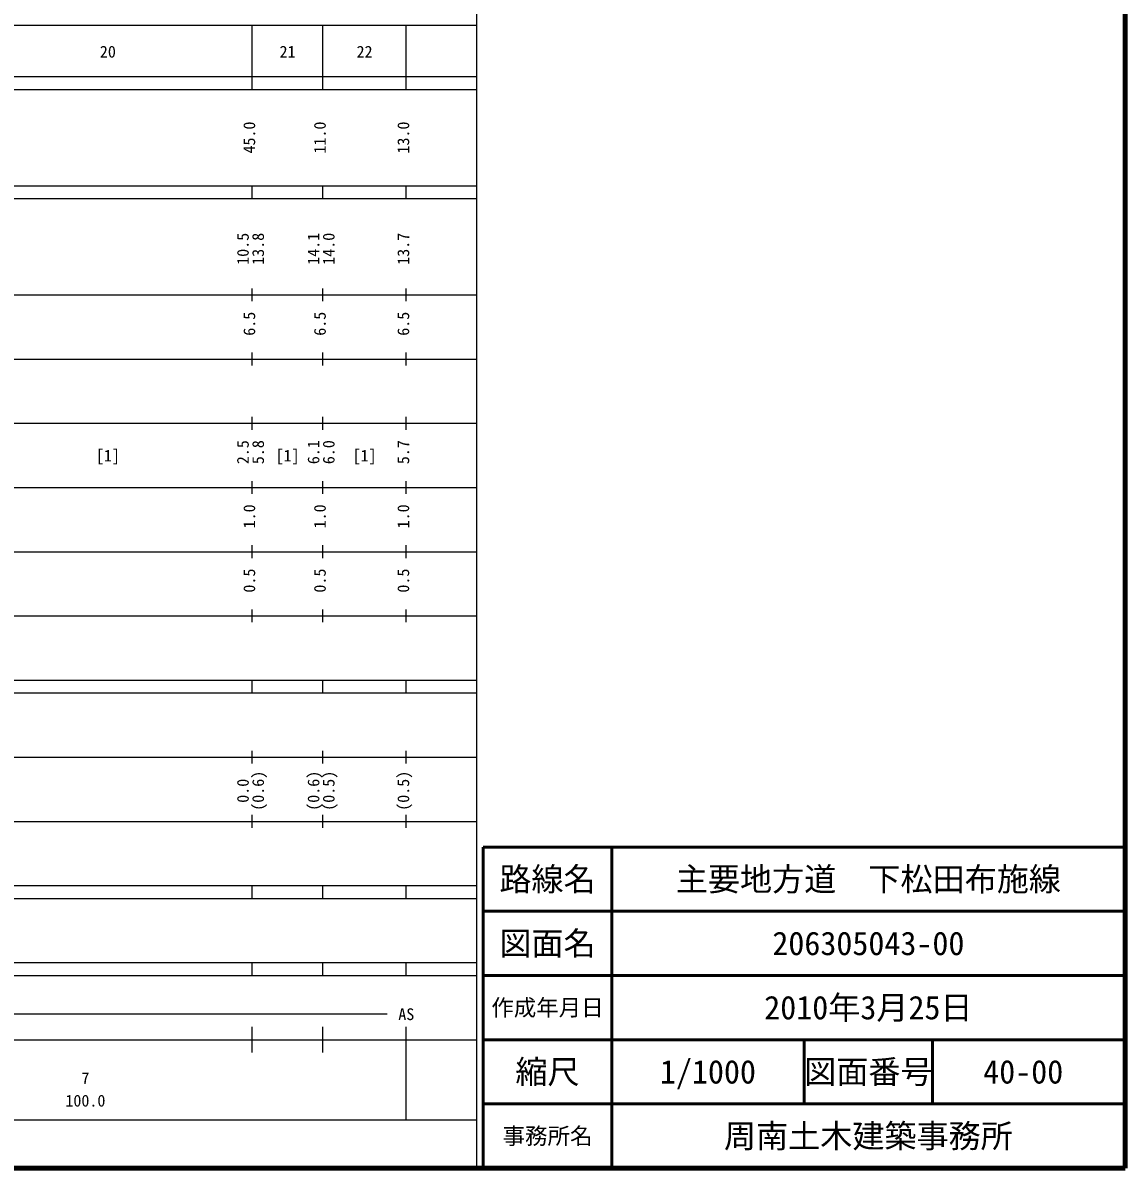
# Model space of a CAD drawing. Units: millimetres on the paper, enlarged 1000 times. Extents: x 40000 to 680000, y 20000 to 380000.
# Drawn here: x 508261 to 680000, y 20000 to 198357 of the extents above; entities that cross this region are included whole.
import ezdxf
from ezdxf.enums import TextEntityAlignment as Align

# ---------------------------------------------------------------- set-up
doc = ezdxf.new("R2010")
doc.units = ezdxf.units.MM
doc.header["$LTSCALE"] = 1000
for name, color, linetype, lineweight in [('M-TTL', 2, 'Continuous', 140), ('M-TTL-BAND', 7, 'Continuous', 25), ('M-TTL-FRAM', 2, 'Continuous', 50), ('M-TTL-LINE', 7, 'Continuous', 50)]:
    doc.layers.add(name, color=color, linetype=linetype, lineweight=lineweight)
doc.layers.add('M-TTL-TXT', color=7, linetype='Continuous')
doc.styles.add('ＭＳ ゴシック', font='')
doc.styles.get('ＭＳ ゴシック').set_extended_font_data('MS Gothic')

msp = doc.modelspace()

# ---------------------------------------------------------------- linework, layer by layer
at = {"layer": 'M-TTL'}
for p, q in [((680000, 20000), (680000, 380000)), ((40000, 20000), (680000, 20000))]:
    msp.add_line(p, q, dxfattribs=at)
at = {"layer": 'M-TTL-BAND'}
for p, q in [((579000, 20000), (579000, 370000)), ((68000, 198000), (579000, 198000)), ((544000, 188000), (544000, 198000)), ((555000, 188000), (555000, 198000)), ((568000, 188000), (568000, 198000)), ((40000, 190000), (579000, 190000)), ((40000, 188000), (579000, 188000)), ((40000, 173000), (579000, 173000)), ((544000, 171000), (544000, 173000)), ((555000, 171000), (555000, 173000)), ((568000, 171000), (568000, 173000)), ((40000, 171000), (579000, 171000)), ((544000, 155000), (544000, 157000)), ((555000, 155000), (555000, 157000)), ((568000, 155000), (568000, 157000)), ((40000, 156000), (579000, 156000)), ((544000, 145000), (544000, 147000)), ((555000, 145000), (555000, 147000)), ((568000, 145000), (568000, 147000)), ((46000, 146000), (579000, 146000)), ((52000, 136000), (579000, 136000)), ((544000, 135000), (544000, 137000)), ((555000, 135000), (555000, 137000)), ((568000, 135000), (568000, 137000)), ((544000, 125000), (544000, 127000)), ((555000, 125000), (555000, 127000)), ((568000, 125000), (568000, 127000)), ((46000, 126000), (579000, 126000)), ((52000, 116000), (579000, 116000)), ((544000, 115000), (544000, 117000)), ((555000, 115000), (555000, 117000)), ((568000, 115000), (568000, 117000)), ((46000, 106000), (579000, 106000)), ((544000, 105000), (544000, 107000)), ((555000, 105000), (555000, 107000)), ((568000, 105000), (568000, 107000)), ((40000, 96000), (579000, 96000)), ((544000, 94000), (544000, 96000)), ((555000, 94000), (555000, 96000)), ((568000, 94000), (568000, 96000)), ((40000, 94000), (579000, 94000)), ((49000, 84000), (579000, 84000)), ((544000, 83000), (544000, 85000)), ((555000, 83000), (555000, 85000)), ((568000, 83000), (568000, 85000)), ((544000, 73000), (544000, 75000)), ((555000, 73000), (555000, 75000)), ((568000, 73000), (568000, 75000)), ((40000, 74000), (579000, 74000)), ((40000, 64000), (579000, 64000)), ((544000, 62000), (544000, 64000)), ((555000, 62000), (555000, 64000)), ((568000, 62000), (568000, 64000)), ((40000, 62000), (579000, 62000)), ((40000, 52000), (579000, 52000)), ((544000, 50000), (544000, 52000)), ((555000, 50000), (555000, 52000)), ((568000, 50000), (568000, 52000)), ((40000, 50000), (579000, 50000)), ((71000, 44000), (565000, 44000)), ((544000, 38000), (544000, 42000)), ((555000, 38000), (555000, 42000)), ((568000, 27500), (568000, 42000)), ((40000, 40000), (579000, 40000)), ((68000, 27500), (579000, 27500))]:
    msp.add_line(p, q, dxfattribs=at)
at = {"layer": 'M-TTL-FRAM'}
for p, q in [((680000, 70000), (580000, 70000)), ((580000, 70000), (580000, 20000))]:
    msp.add_line(p, q, dxfattribs=at)
at = {"layer": 'M-TTL-LINE'}
for p, q in [((600000, 70000), (600000, 20000)), ((680000, 60000), (580000, 60000)), ((680000, 50000), (580000, 50000)), ((680000, 40000), (580000, 40000)), ((630000, 40000), (630000, 30000)), ((650000, 40000), (650000, 30000)), ((680000, 30000), (580000, 30000))]:
    msp.add_line(p, q, dxfattribs=at)

# ---------------------------------------------------------------- texts
at = {"layer": 'M-TTL-BAND', "style": 'ＭＳ ゴシック'}
for s, p in [('20', (521500, 192405)), ('21', (549500, 192405)), ('22', (561500, 192405)), ('[1]', (521500, 129500)), ('[1]', (549500, 129500)), ('[1]', (561500, 129500)), ('AS', (568000, 42500)), ('7', (518000, 32523)), ('100.0', (518000, 29033))]:
    msp.add_text(s, height=1833, dxfattribs=at).set_placement(p, align=Align.BOTTOM_CENTER)
for s, p in [('45.0', (545000, 180500)), ('11.0', (556000, 180500)), ('13.0', (569000, 180500)), ('10.5', (544000, 163174)), ('13.8', (546370, 163174)), ('14.1', (555000, 163174)), ('14.0', (557370, 163174)), ('13.7', (569000, 163174)), ('6.5', (545000, 151500)), ('6.5', (556000, 151500)), ('6.5', (569000, 151500)), ('2.5', (544000, 131500)), ('5.8', (546370, 131500)), ('6.1', (555000, 131500)), ('6.0', (557370, 131500)), ('5.7', (569000, 131500)), ('1.0', (545000, 121500)), ('1.0', (556000, 121500)), ('1.0', (569000, 121500)), ('0.5', (545000, 111500)), ('0.5', (556000, 111500)), ('0.5', (569000, 111500)), ('0.0', (544000, 78764)), ('(0.6)', (546370, 78764)), ('(0.6)', (555000, 78764)), ('(0.5)', (557370, 78764)), ('(0.5)', (569000, 78764))]:
    msp.add_text(s, height=1833, rotation=90, dxfattribs=at).set_placement(p, align=Align.BOTTOM_CENTER)
at = {"layer": 'M-TTL-TXT', "style": 'ＭＳ ゴシック'}
for s, height, p in [('路線名', 3666, (590000, 65000)), ('路線名', 3666, (590000, 65000)), ('主要地方道\u3000下松田布施線', 3666, (640000, 65000)), ('図面名', 3666, (590000, 55000)), ('図面名', 3666, (590000, 55000)), ('206305043-00', 3666, (640000, 55000)), ('作成年月日', 2566, (590000, 45000)), ('作成年月日', 2566, (590000, 45000)), ('2010年3月25日', 3666, (640000, 45000)), ('縮尺', 3666, (590000, 35000)), ('縮尺', 3666, (590000, 35000)), ('1/1000', 3666, (615000, 35000)), ('図面番号', 3666, (640000, 35000)), ('図面番号', 3666, (640000, 35000)), ('40-00', 3666, (664125, 35000)), ('周南土木建築事務所', 3666, (640000, 25000)), ('事務所名', 2566, (590000, 25000)), ('事務所名', 2566, (590000, 25000))]:
    msp.add_text(s, height=height, dxfattribs=at).set_placement(p, align=Align.MIDDLE_CENTER)

doc.saveas('drawing.dxf')
